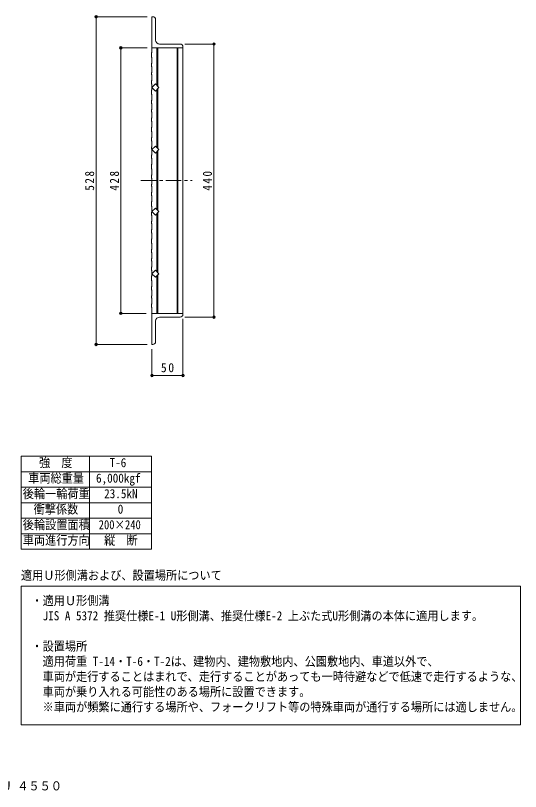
# Model space of a CAD drawing. Units: millimetres, scale not verified. Extents: x -905 to 931, y -680 to 683.
# Drawn here: x 117 to 931, y -680 to 570 of the extents above; entities that cross this region are included whole.
import ezdxf
from ezdxf.enums import TextEntityAlignment as Align

# ---------------------------------------------------------------- set-up
doc = ezdxf.new("R2010")
doc.units = ezdxf.units.MM
doc.header["$LTSCALE"] = 5
doc.header["$PDMODE"] = 32
doc.header["$PDSIZE"] = 4
doc.linetypes.add('CHAIN1', pattern=[8, 5, -1, 1, -1])
for name, color, linetype, lineweight in [('B-2', 3, 'Continuous', 9), ('B-4', 7, 'Continuous', 9), ('F-4_F-4ﾚｲﾔ', 2, 'Continuous', 9)]:
    doc.layers.add(name, color=color, linetype=linetype, lineweight=lineweight)
doc.layers.add('F-5_F-5ﾚｲﾔ', color=7, linetype='Continuous')
doc.styles.add('ＭＳ ゴシック', font='')
doc.styles.get('ＭＳ ゴシック').set_extended_font_data('MS Gothic')

msp = doc.modelspace()

# ---------------------------------------------------------------- linework, layer by layer
at = {"layer": 'B-2', "color": 2}
for p, q in [((342.509, 563.597), (342.509, 530.597)), ((336.509, 518.097), (386.509, 518.097)), ((382.009, 524.097), (349.009, 524.097)), ((386.509, 519.597), (386.509, 518.097)), ((336.509, 90.097), (386.509, 90.097)), ((386.509, 88.598), (386.509, 90.097)), ((342.509, 44.597), (342.509, 77.597)), ((382.009, 84.097), (349.009, 84.097))]:
    msp.add_line(p, q, dxfattribs=at)
at = {"layer": 'B-2'}
for p, q in [((336.509, 510.364), (336.509, 518.097)), ((344.509, 518.097), (344.509, 457.411)), ((346.009, 518.097), (346.009, 455.911)), ((377.009, 518.097), (377.009, 349.097)), ((378.509, 518.097), (378.509, 349.097)), ((386.509, 518.097), (386.509, 349.097)), ((336.509, 510.364), (335.709, 509.846)), ((335.709, 503.13), (335.709, 509.846)), ((335.709, 503.13), (336.509, 502.612)), ((336.509, 502.612), (336.509, 493.488)), ((335.709, 492.97), (336.509, 493.488)), ((335.709, 488.13), (335.709, 492.97)), ((335.709, 488.13), (336.509, 487.612)), ((335.709, 477.97), (336.509, 478.488)), ((335.709, 477.97), (335.709, 475.006)), ((336.509, 487.612), (336.509, 478.488)), ((336.509, 474.488), (335.709, 475.006)), ((335.709, 464.846), (336.509, 465.364)), ((335.709, 464.846), (335.709, 460.006)), ((336.509, 474.488), (336.509, 465.364)), ((335.709, 460.006), (336.509, 459.488)), ((335.709, 449.846), (336.509, 450.364)), ((336.509, 459.488), (336.509, 450.364)), ((344.509, 450.784), (344.509, 357.411)), ((346.009, 452.284), (346.009, 355.911)), ((335.709, 449.846), (335.709, 443.13)), ((336.509, 442.612), (335.709, 443.13)), ((336.509, 442.612), (336.509, 433.488)), ((335.709, 432.97), (336.509, 433.488)), ((335.709, 428.13), (335.709, 432.97)), ((335.709, 428.13), (336.509, 427.612)), ((336.509, 427.612), (336.509, 418.488)), ((335.709, 417.97), (336.509, 418.488)), ((335.709, 417.97), (335.709, 415.006)), ((336.509, 414.488), (335.709, 415.006)), ((336.509, 414.488), (336.509, 405.364)), ((335.709, 404.846), (336.509, 405.364)), ((335.709, 404.846), (335.709, 400.006)), ((335.709, 400.006), (336.509, 399.488)), ((335.709, 389.846), (336.509, 390.364)), ((335.709, 389.846), (335.709, 383.13)), ((336.509, 399.488), (336.509, 390.364)), ((336.509, 382.612), (335.709, 383.13)), ((336.509, 382.612), (336.509, 373.488)), ((335.709, 372.97), (336.509, 373.488)), ((335.709, 368.13), (335.709, 372.97)), ((335.709, 368.13), (336.509, 367.612)), ((336.509, 367.612), (336.509, 358.488)), ((335.709, 357.97), (336.509, 358.488)), ((335.709, 357.97), (335.709, 355.006)), ((336.509, 354.488), (335.709, 355.006)), ((336.509, 354.488), (336.509, 345.364)), ((344.509, 257.411), (344.509, 350.783)), ((346.009, 255.911), (346.009, 352.283)), ((335.709, 344.846), (336.509, 345.364)), ((335.709, 344.846), (335.709, 340.006)), ((335.709, 340.006), (336.509, 339.488)), ((336.509, 339.488), (336.509, 330.364)), ((377.009, 90.097), (377.009, 349.097)), ((378.509, 90.097), (378.509, 349.097)), ((386.509, 90.097), (386.509, 349.097)), ((335.709, 329.846), (336.509, 330.364)), ((335.709, 329.846), (335.709, 323.13)), ((336.509, 322.612), (335.709, 323.13)), ((335.709, 312.97), (336.509, 313.488)), ((335.709, 308.13), (335.709, 312.97)), ((336.509, 322.612), (336.509, 313.488)), ((335.709, 308.13), (336.509, 307.612)), ((336.509, 307.612), (336.509, 298.488)), ((335.709, 297.97), (336.509, 298.488)), ((335.709, 297.97), (335.709, 295.006)), ((336.509, 294.488), (335.709, 295.006)), ((336.509, 294.488), (336.509, 285.364)), ((335.709, 284.846), (336.509, 285.364)), ((335.709, 284.846), (335.709, 280.006)), ((335.709, 280.006), (336.509, 279.488)), ((336.509, 279.488), (336.509, 270.364)), ((335.709, 269.846), (336.509, 270.364)), ((335.709, 269.846), (335.709, 263.13)), ((336.509, 262.612), (335.709, 263.13)), ((336.509, 262.612), (336.509, 253.488)), ((335.709, 252.97), (336.509, 253.488)), ((335.709, 248.13), (335.709, 252.97)), ((344.509, 157.411), (344.509, 250.784)), ((346.009, 155.911), (346.009, 252.284)), ((335.709, 248.13), (336.509, 247.612)), ((335.709, 237.97), (336.509, 238.488)), ((335.709, 237.97), (335.709, 235.006)), ((336.509, 247.612), (336.509, 238.488)), ((336.509, 234.488), (335.709, 235.006)), ((335.709, 224.846), (336.509, 225.364)), ((336.509, 234.488), (336.509, 225.364)), ((335.709, 224.846), (335.709, 220.006)), ((335.709, 220.006), (336.509, 219.488)), ((336.509, 219.488), (336.509, 210.364)), ((335.709, 209.846), (336.509, 210.364)), ((335.709, 209.846), (335.709, 203.13)), ((336.509, 202.612), (335.709, 203.13)), ((336.509, 202.612), (336.509, 193.488)), ((335.709, 192.97), (336.509, 193.488)), ((335.709, 188.13), (335.709, 192.97)), ((335.709, 188.13), (336.509, 187.612)), ((336.509, 187.612), (336.509, 178.488)), ((335.709, 177.97), (336.509, 178.488)), ((335.709, 177.97), (335.709, 175.006)), ((336.509, 174.488), (335.709, 175.006)), ((335.709, 164.846), (336.509, 165.364)), ((335.709, 164.846), (335.709, 160.006)), ((336.509, 174.488), (336.509, 165.364)), ((335.709, 160.006), (336.509, 159.488)), ((335.709, 149.846), (336.509, 150.364)), ((336.509, 159.488), (336.509, 150.364)), ((344.509, 90.097), (344.509, 150.784)), ((346.009, 90.097), (346.009, 152.284)), ((335.709, 149.846), (335.709, 143.13)), ((336.509, 142.612), (335.709, 143.13)), ((336.509, 142.612), (336.509, 133.488)), ((335.709, 132.97), (336.509, 133.488)), ((335.709, 128.13), (335.709, 132.97)), ((335.709, 128.13), (336.509, 127.612)), ((336.509, 127.612), (336.509, 118.488)), ((335.709, 117.97), (336.509, 118.488)), ((335.709, 117.97), (335.709, 115.006)), ((336.509, 114.488), (335.709, 115.006)), ((336.509, 114.488), (336.509, 105.364)), ((335.709, 104.846), (336.509, 105.364)), ((335.709, 104.846), (335.709, 100.006)), ((335.709, 100.006), (336.509, 99.488)), ((336.509, 99.488), (336.509, 90.364))]:
    msp.add_line(p, q, dxfattribs=at)
at = {"layer": 'B-2', "linetype": 'CHAIN1'}
msp.add_line((318.9, 304.097), (401.18, 304.097), dxfattribs=at)
at = {"layer": 'B-2', "color": 2}
for points in [[(338.009, 568.097), (336.509, 568.097), (336.509, 518.097)], [(338.009, 40.097), (336.509, 40.097), (336.509, 90.097)]]:
    msp.add_lwpolyline(points, dxfattribs=at)
at = {"layer": 'B-2'}
for points in [[(347.823, 454.097), (342.166, 448.441), (336.509, 454.097), (342.166, 459.754)], [(347.823, 354.097), (342.166, 348.44), (336.509, 354.097), (342.166, 359.754)], [(347.823, 254.097), (342.166, 259.754), (336.509, 254.097), (342.166, 248.44)], [(347.823, 154.097), (342.166, 159.754), (336.509, 154.097), (342.166, 148.44)]]:
    msp.add_lwpolyline(points, close=True, dxfattribs=at)
msp.add_lwpolyline([(386.509, 90.097), (336.098, 90.097), (336.509, 90.364)], dxfattribs=at)
at = {"layer": 'B-2', "color": 2}
for centre, radius, start, end in [((338.009, 563.597), 4.5, 0, 90), ((349.009, 530.597), 6.5, 180, 270), ((382.009, 519.597), 4.5, 0, 90), ((382.009, 88.598), 4.5, 270, 0), ((349.009, 77.597), 6.5, 90, 180), ((338.009, 44.597), 4.5, 270, 0)]:
    msp.add_arc(centre, radius, start, end, dxfattribs=at)
at = {"layer": 'B-4'}
for p, q in [((329.009, 568.097), (245.009, 568.097)), ((246.509, 40.097), (246.509, 568.097)), ((329.009, 518.097), (285.009, 518.097)), ((286.509, 90.097), (286.509, 518.097)), ((389.509, 524.097), (438.009, 524.097)), ((436.509, 84.097), (436.509, 524.097)), ((327.509, 90.097), (285.009, 90.097)), ((386.509, 81.097), (386.509, -11.403)), ((389.509, 84.097), (438.009, 84.097)), ((329.009, 40.097), (245.009, 40.097)), ((336.509, 32.597), (336.509, -11.403)), ((336.509, -9.903), (386.509, -9.903))]:
    msp.add_line(p, q, dxfattribs=at)
for p in [(246.509, 568.097), (436.509, 524.097), (286.509, 518.097), (286.509, 90.097), (436.509, 84.097), (246.509, 40.097), (336.509, -9.903), (386.509, -9.903)]:
    msp.add_point(p, dxfattribs=at)
at = {"layer": 'F-4_F-4ﾚｲﾔ'}
for p, q in [((125.744, -140.074), (125.744, -290.074)), ((125.744, -140.074), (335.744, -140.074)), ((235.744, -140.074), (235.744, -290.074)), ((335.744, -140.074), (335.744, -290.074)), ((125.744, -165.074), (335.744, -165.074)), ((125.744, -190.074), (335.744, -190.074)), ((125.744, -215.074), (335.744, -215.074)), ((125.744, -240.074), (335.744, -240.074)), ((125.744, -265.074), (335.744, -265.074)), ((125.744, -290.074), (335.744, -290.074)), ((125.744, -572.805), (125.744, -349.68)), ((125.744, -349.68), (930.929, -349.68)), ((930.929, -349.68), (930.929, -572.805)), ((930.929, -572.805), (125.744, -572.805))]:
    msp.add_line(p, q, dxfattribs=at)

# ---------------------------------------------------------------- texts
at = {"layer": 'B-4', "color": 2, "char_height": 14.66, "attachment_point": 7, "rotation": 90, "style": 'ＭＳ ゴシック'}
for s, insert in [('\\T1.27;\\W0.9;528', (243.509, 287.847)), ('\\T1.27;\\W0.9;428', (283.509, 287.847)), ('\\T1.27;\\W0.9;440', (433.509, 287.847))]:
    msp.add_mtext(s, dxfattribs=dict(at, insert=insert))
at = {"layer": 'B-4', "color": 2, "insert": (350.884, -4.903), "char_height": 14.66, "attachment_point": 7, "style": 'ＭＳ ゴシック'}
msp.add_mtext('\\T1.27;\\W0.95;50', dxfattribs=at)
at = {"layer": 'F-4_F-4ﾚｲﾔ', "style": 'ＭＳ ゴシック', "width": 0.9}
msp.add_text('滑り止め模様付\u3000歩道Ｕ字溝用\u3000スチール製グレーチング\u3000ＨＸＨＵ ４５５０', height=14.66, dxfattribs=at).set_placement((-447.436, -682.92), align=Align.BOTTOM_LEFT)
at = {"layer": 'F-5_F-5ﾚｲﾔ', "style": 'ＭＳ ゴシック'}
for s, width, p in [('強\u3000度', 0.9, (154.494, -162.074)), ('T-6', 0.9, (268.244, -162.074)), ('車両総重量', 0.9, (136.994, -187.074)), ('6,000kgf', 0.9, (246.369, -187.074)), ('後輪一輪荷重', 0.9, (128.244, -212.074)), ('23.5kN', 0.9, (259.494, -212.074)), ('衝撃係数', 0.9, (145.744, -237.074)), ('0', 0.9, (281.369, -237.074)), ('後輪設置面積', 0.9, (128.244, -262.074)), ('200×240', 0.85, (250.744, -262.074)), ('車両進行方向', 0.9, (128.244, -287.074)), ('縦\u3000断', 0.9, (259.494, -287.074)), ('適用Ｕ形側溝および、設置場所について', 0.9, (125.303, -343.614)), ('・適用Ｕ形側溝', 0.9, (142.218, -384.392)), ('\u3000JIS A 5372 推奨仕様E-1 U形側溝、推奨仕様E-2 上ぶた式U形側溝の本体に適用します。', 0.9, (142.218, -408.861)), ('・設置場所', 0.9, (142.218, -457.8)), ('\u3000適用荷重 T-14・T-6・T-2は、建物内、建物敷地内、公園敷地内、車道以外で、', 0.9, (142.218, -482.27)), ('\u3000車両が走行することはまれで、走行することがあっても一時待避などで低速で走行するような、', 0.9, (142.218, -506.739)), ('\u3000車両が乗り入れる可能性のある場所に設置できます。 ', 0.9, (142.218, -531.208)), ('\u3000※車両が頻繁に通行する場所や、フォークリフト等の特殊車両が通行する場所には適しません。', 0.9, (142.218, -555.678))]:
    msp.add_text(s, height=14.66, dxfattribs=dict(at, width=width)).set_placement(p, align=Align.BOTTOM_LEFT)

doc.saveas('drawing.dxf')
